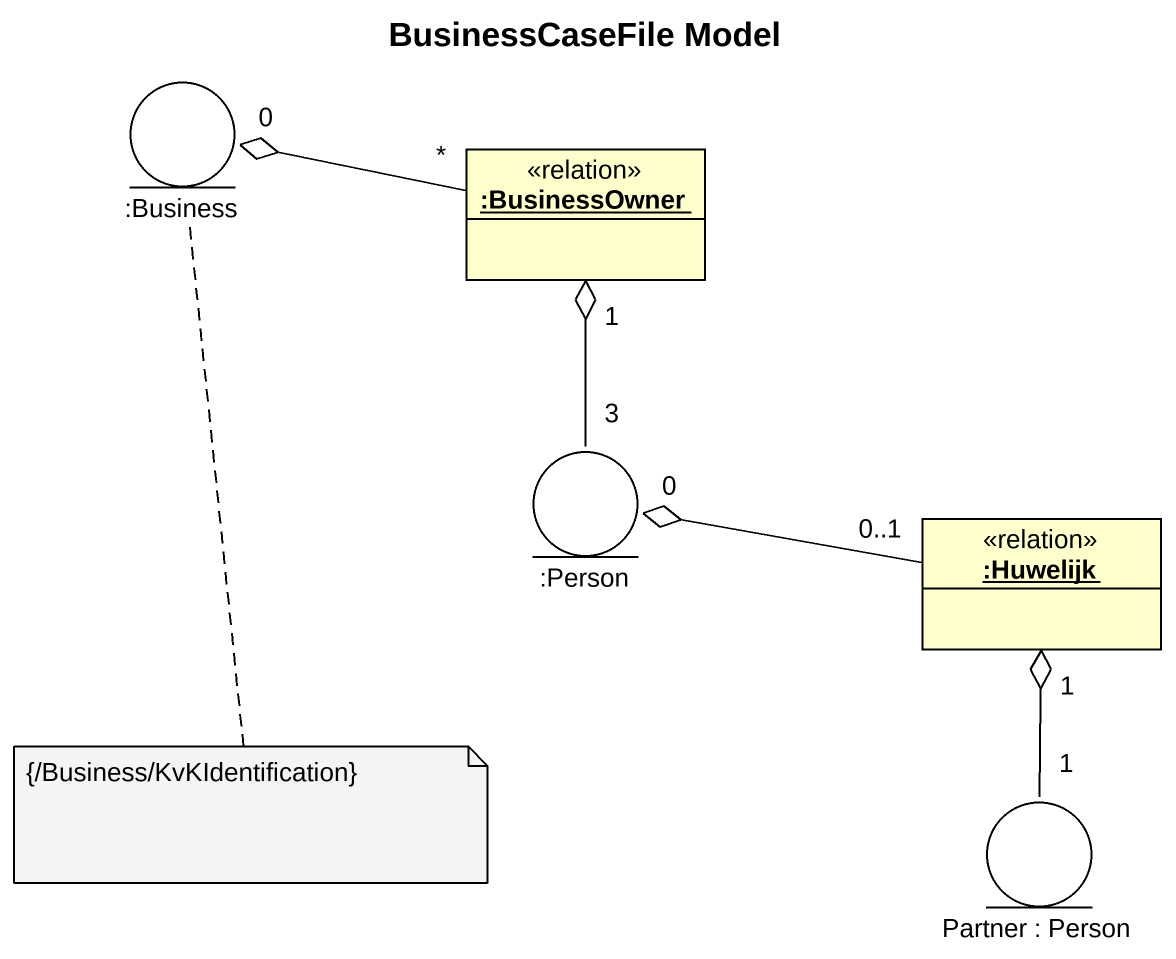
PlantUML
@startuml
title BusinessCaseFile Model
allowmixing
hide circle
hide empty members
entity ":Business" as Business
object ":BusinessOwner" as BusinessOwner <<relation>>
entity ":Person" as Person_
object ":Huwelijk" as Huwelijk <<relation>>
entity "Partner : Person" as Partner
BusinessOwner "*" -left-o "0" Business
Person_ "3" -up-o "1" BusinessOwner
Huwelijk "0..1" -left-o "0" Person_
Partner "1" -up-o "1" Huwelijk
note bottom of Business : {/Business/KvKIdentification}
@enduml
